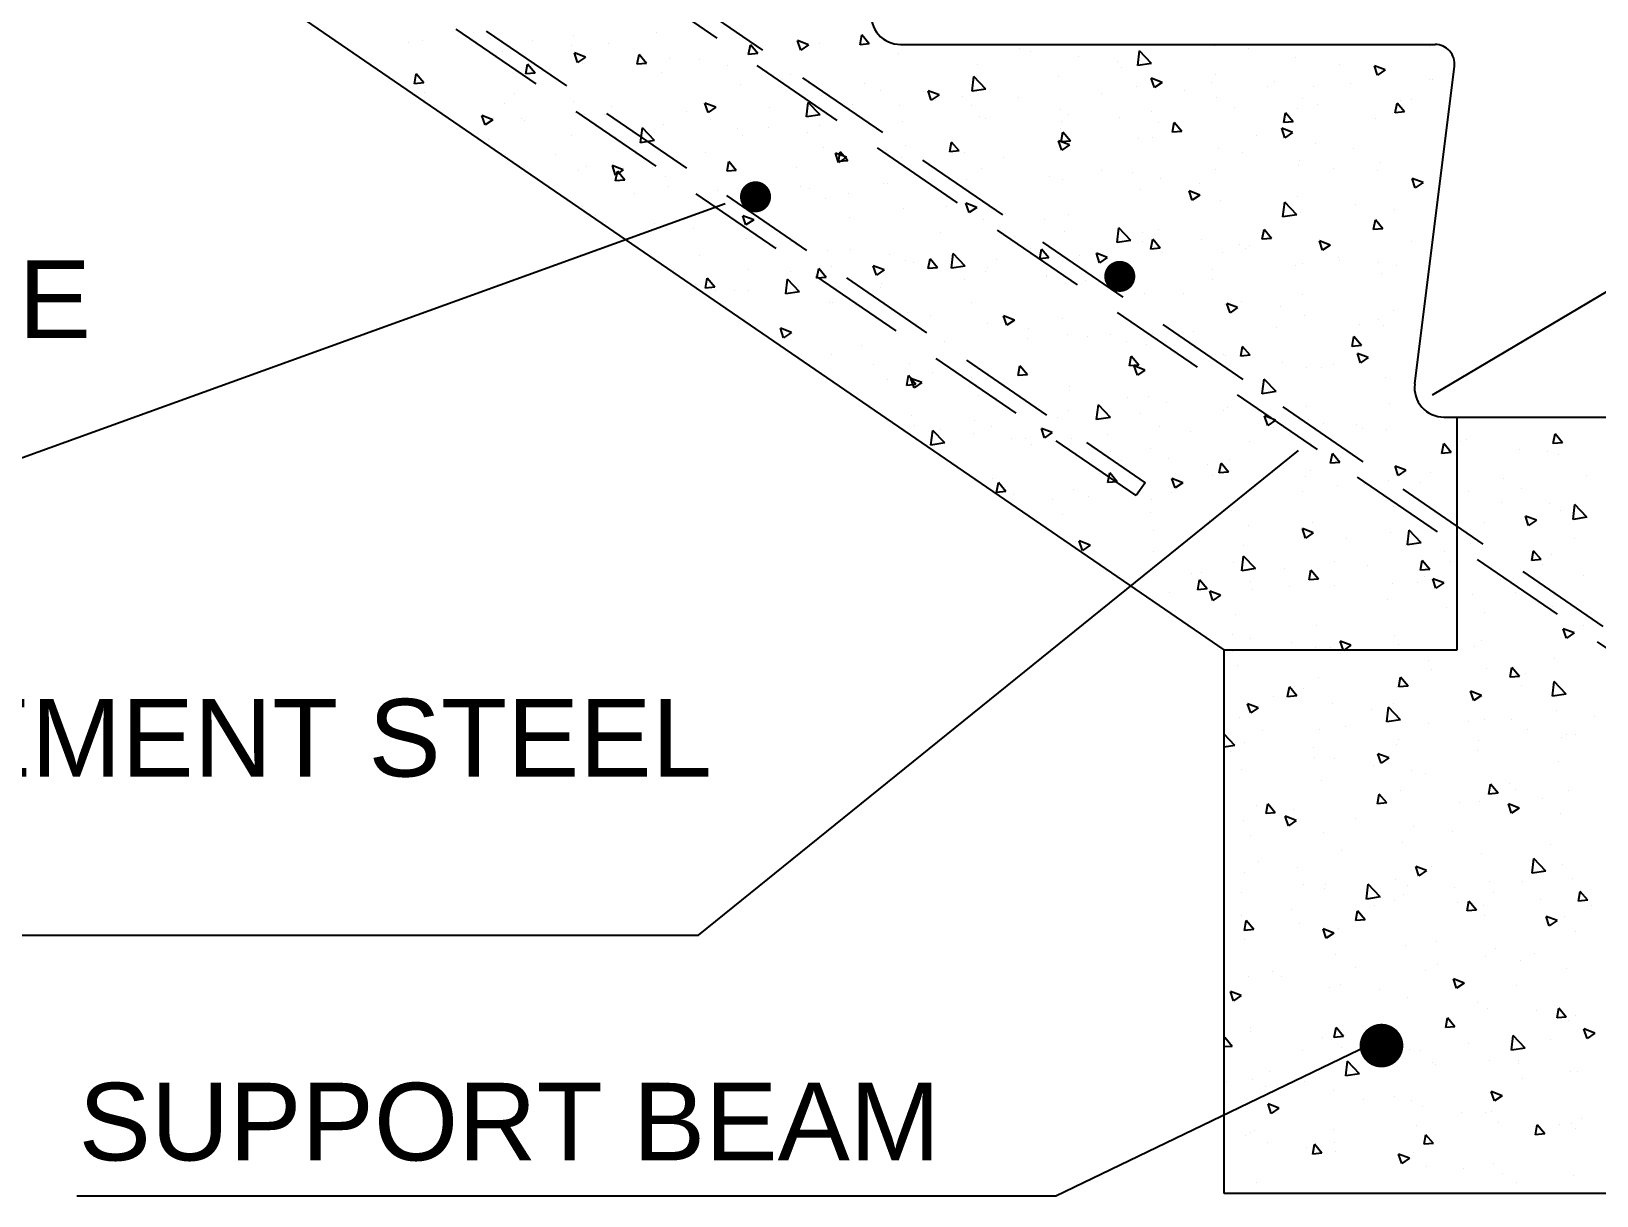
# Model space of a CAD drawing. Header units: millimetres. Extents: x 221 to 543, y -43 to 148.
# Drawn here: x 363.344 to 367.376, y 126.69 to 129.69 of the extents above; entities that cross this region are included whole.
import ezdxf

# ---------------------------------------------------------------- set-up
doc = ezdxf.new("R2010")
doc.units = ezdxf.units.MM
doc.linetypes.add('HIDDEN', pattern=[0.375, 0.25, -0.125])
for name, color, linetype in [('NOTAS', 7, 'Continuous'), ('SOMBRAS', 7, 'Continuous'), ('TRAZO', 7, 'Continuous')]:
    doc.layers.add(name, color=color, linetype=linetype)
doc.styles.add('HELV', font='HELVC-MS.SHX')

# ---------------------------------------------------------------- blocks, each defined once
blk = doc.blocks.new('*X18')
at = {"color": 0}
for p, q in [((-219.81, 161.8), (-219.33, 162.38)), ((-219.22, 161.75), (-219.33, 162.38)), ((-211.43, 162.55), (-211.43, 162.55)), ((-206.13, 162.57), (-206.13, 162.57)), ((-200.79, 162.34), (-200.79, 162.34)), ((-194.32, 162.55), (-194.32, 162.55)), ((-255.88, 161.64), (-255.88, 161.64)), ((-244.25, 161.5), (-244.25, 161.5)), ((-242.06, 161.69), (-242.06, 161.69)), ((-238, 160.54), (-237.22, 161.36)), ((-237.11, 160.41), (-237.22, 161.36)), ((-229.51, 161.52), (-229.51, 161.52)), ((-219.81, 161.8), (-219.22, 161.75)), ((-216.62, 161.8), (-216.62, 161.8)), ((-215.9, 161.75), (-215.2, 162.02)), ((-215.9, 161.75), (-215.41, 161.41)), ((-215.41, 161.41), (-215.2, 162.02)), ((-212.64, 161.18), (-212.16, 161.75)), ((-212.04, 161.12), (-212.16, 161.75)), ((-203.05, 161.81), (-203.05, 161.81)), ((-200.61, 161.72), (-200.61, 161.72)), ((-198.11, 162.05), (-198.11, 162.05)), ((-196.17, 161.32), (-196.17, 161.32)), ((-195.45, 162.12), (-195.45, 162.12)), ((-191.03, 162.02), (-191.03, 162.02)), ((-190.11, 161.89), (-190.11, 161.89)), ((-253.05, 160.13), (-252.35, 160.39)), ((-252.55, 159.79), (-252.35, 160.39)), ((-250.09, 160.5), (-250.09, 160.5)), ((-247.26, 160.94), (-247.26, 160.94)), ((-238, 160.54), (-237.11, 160.41)), ((-235.8, 160.69), (-235.8, 160.69)), ((-233.29, 161.02), (-233.29, 161.02)), ((-230.19, 161.31), (-230.19, 161.31)), ((-226.8, 160.46), (-226.8, 160.46)), ((-221.67, 161.16), (-221.67, 161.16)), ((-212.64, 161.18), (-212.04, 161.12)), ((-210.71, 160.39), (-210.71, 160.39)), ((-208.88, 160.81), (-208.88, 160.81)), ((-206.93, 160.89), (-206.93, 160.89)), ((-205.47, 160.55), (-204.99, 161.12)), ((-205.47, 160.55), (-204.87, 160.5)), ((-204.87, 160.5), (-204.99, 161.12)), ((-201.53, 160.95), (-200.83, 161.22)), ((-201.53, 160.95), (-201.03, 160.61)), ((-201.36, 160.57), (-201.36, 160.57)), ((-201.03, 160.61), (-200.83, 161.22)), ((-198.3, 159.92), (-197.81, 160.5)), ((-197.7, 159.87), (-197.81, 160.5)), ((-256.12, 159.49), (-256.12, 159.49)), ((-255.92, 159.5), (-255.92, 159.5)), ((-253.05, 160.13), (-252.55, 159.79)), ((-252.31, 160.3), (-252.31, 160.3)), ((-245.9, 159.36), (-245.9, 159.36)), ((-242.11, 159.86), (-242.11, 159.86)), ((-241.86, 159.3), (-241.86, 159.3)), ((-238.68, 159.32), (-237.98, 159.59)), ((-238.68, 159.32), (-238.18, 158.99)), ((-238.18, 158.99), (-237.98, 159.59)), ((-236.03, 160.3), (-236.03, 160.3)), ((-232, 159.71), (-232, 159.71)), ((-227.33, 158.89), (-226.55, 159.7)), ((-226.44, 158.75), (-226.55, 159.7)), ((-214.71, 159.81), (-214.71, 159.81)), ((-213.22, 160.06), (-213.22, 160.06)), ((-206.41, 159.93), (-206.41, 159.93)), ((-198.3, 159.92), (-197.7, 159.87)), ((-191.12, 159.29), (-190.64, 159.87)), ((-190.53, 159.24), (-190.64, 159.87)), ((-190.63, 159.44), (-190.63, 159.44)), ((-250.78, 159.26), (-250.78, 159.26)), ((-248.4, 159.03), (-248.4, 159.03)), ((-247.69, 158.3), (-247.69, 158.3)), ((-245.44, 159.04), (-245.44, 159.04)), ((-242.18, 158.37), (-242.18, 158.37)), ((-240.1, 158.81), (-240.1, 158.81)), ((-237.05, 159.07), (-237.05, 159.07)), ((-234.76, 158.59), (-234.76, 158.59)), ((-229.43, 158.36), (-229.43, 158.36)), ((-227.33, 158.89), (-226.44, 158.75)), ((-225.82, 158.4), (-225.82, 158.4)), ((-224.31, 158.52), (-223.61, 158.79)), ((-224.31, 158.52), (-223.81, 158.19)), ((-223.81, 158.19), (-223.61, 158.79)), ((-223.32, 158.73), (-223.32, 158.73)), ((-220.54, 158.81), (-220.54, 158.81)), ((-219.53, 159.23), (-219.53, 159.23)), ((-216.74, 158.48), (-216.74, 158.48)), ((-211.55, 159.22), (-211.55, 159.22)), ((-196.95, 158.61), (-196.95, 158.61)), ((-191.15, 158.69), (-191.15, 158.69)), ((-191.12, 159.29), (-190.53, 159.24)), ((-254.72, 158.2), (-254.72, 158.2)), ((-254.29, 157.42), (-253.81, 157.99)), ((-254.29, 157.42), (-253.69, 157.37)), ((-254.01, 158.14), (-254.01, 158.14)), ((-253.69, 157.37), (-253.81, 157.99)), ((-253.52, 157.3), (-253.52, 157.3)), ((-248.67, 157.92), (-248.67, 157.92)), ((-247.38, 157.62), (-247.38, 157.62)), ((-247.12, 156.79), (-246.63, 157.37)), ((-246.52, 156.74), (-246.63, 157.37)), ((-243.33, 157.69), (-243.33, 157.69)), ((-237.99, 157.47), (-237.99, 157.47)), ((-232.14, 157.57), (-232.14, 157.57)), ((-226.37, 157.81), (-226.37, 157.81)), ((-224.09, 158.13), (-224.09, 158.13)), ((-221.79, 157.83), (-221.79, 157.83)), ((-218.75, 157.91), (-218.75, 157.91)), ((-216.65, 157.23), (-215.88, 158.04)), ((-215.77, 157.1), (-215.88, 158.04)), ((-213.41, 157.68), (-213.41, 157.68)), ((-209.93, 157.72), (-209.23, 157.99)), ((-209.93, 157.72), (-209.44, 157.39)), ((-209.44, 157.39), (-209.23, 157.99)), ((-208.07, 157.46), (-208.07, 157.46)), ((-203.24, 157.78), (-203.24, 157.78)), ((-200.74, 158.11), (-200.74, 158.11)), ((-196.29, 157.99), (-196.29, 157.99)), ((-191.8, 157.85), (-191.8, 157.85)), ((-252.43, 156.98), (-252.43, 156.98)), ((-247.12, 156.79), (-246.52, 156.74)), ((-247.08, 156.1), (-246.38, 156.37)), ((-246.58, 155.76), (-246.38, 156.37)), ((-239.94, 156.17), (-239.46, 156.74)), ((-239.35, 156.11), (-239.46, 156.74)), ((-238.43, 156.74), (-238.43, 156.74)), ((-235.93, 157.07), (-235.93, 157.07)), ((-232.66, 157.24), (-232.66, 157.24)), ((-232.21, 156.8), (-232.21, 156.8)), ((-232.12, 156.38), (-232.12, 156.38)), ((-227.32, 157.02), (-227.32, 157.02)), ((-226.93, 157.13), (-226.93, 157.13)), ((-221.98, 156.79), (-221.98, 156.79)), ((-216.65, 157.23), (-215.77, 157.1)), ((-216.64, 156.57), (-216.64, 156.57)), ((-213.34, 156.45), (-213.34, 156.45)), ((-211.3, 156.34), (-211.3, 156.34)), ((-209.56, 156.95), (-209.56, 156.95)), ((-206.53, 156.6), (-206.53, 156.6)), ((-205.98, 155.58), (-205.2, 156.39)), ((-205.09, 155.44), (-205.2, 156.39)), ((-202.73, 157.23), (-202.73, 157.23)), ((-201.48, 157.24), (-201.48, 157.24)), ((-197.63, 156.84), (-197.63, 156.84)), ((-197.4, 157.01), (-197.4, 157.01)), ((-195.56, 156.92), (-194.86, 157.19)), ((-195.56, 156.92), (-195.07, 156.59)), ((-195.07, 156.59), (-194.86, 157.19)), ((-248.53, 155.41), (-248.53, 155.41)), ((-247.08, 156.1), (-246.58, 155.76)), ((-244.74, 155.91), (-244.74, 155.91)), ((-239.94, 156.17), (-239.35, 156.11)), ((-238.04, 155.8), (-238.04, 155.8)), ((-237.17, 155.74), (-237.17, 155.74)), ((-232.77, 155.54), (-232.29, 156.11)), ((-232.77, 155.54), (-232.17, 155.49)), ((-232.71, 155.3), (-232.01, 155.57)), ((-232.71, 155.3), (-232.21, 154.96)), ((-232.17, 155.49), (-232.29, 156.11)), ((-232.21, 154.96), (-232.01, 155.57)), ((-225.6, 154.91), (-225.12, 155.48)), ((-225, 154.86), (-225.12, 155.48)), ((-222.16, 155.29), (-222.16, 155.29)), ((-215.85, 156.12), (-215.85, 156.12)), ((-211.67, 155.9), (-211.67, 155.9)), ((-205.98, 155.58), (-205.09, 155.44)), ((-205.96, 156.11), (-205.96, 156.11)), ((-203.46, 155.84), (-203.46, 155.84)), ((-200.63, 155.89), (-200.63, 155.89)), ((-195.29, 155.66), (-195.29, 155.66)), ((-251.03, 155.09), (-251.03, 155.09)), ((-247.5, 154.29), (-247.5, 154.29)), ((-243.87, 154.8), (-243.87, 154.8)), ((-242.31, 155.04), (-242.31, 155.04)), ((-228.45, 154.46), (-228.45, 154.46)), ((-225.95, 154.79), (-225.95, 154.79)), ((-225.6, 154.91), (-225, 154.86)), ((-221.91, 154.51), (-221.91, 154.51)), ((-218.43, 154.28), (-217.94, 154.86)), ((-218.43, 154.28), (-217.83, 154.23)), ((-218.34, 154.5), (-217.64, 154.77)), ((-218.34, 154.5), (-217.84, 154.16)), ((-217.83, 154.23), (-217.94, 154.86)), ((-217.84, 154.16), (-217.64, 154.77)), ((-216.86, 155.15), (-216.86, 155.15)), ((-209.29, 154.84), (-209.29, 154.84)), ((-199.58, 154.66), (-199.58, 154.66)), ((-196.41, 154.66), (-196.41, 154.66)), ((-252.77, 154.18), (-252.77, 154.18)), ((-252.55, 153.65), (-252.55, 153.65)), ((-249.7, 153.8), (-249.7, 153.8)), ((-247.43, 153.95), (-247.43, 153.95)), ((-242.09, 153.73), (-242.09, 153.73)), ((-236.75, 153.5), (-236.75, 153.5)), ((-234.77, 153.63), (-234.77, 153.63)), ((-231.41, 153.28), (-231.41, 153.28)), ((-227.05, 153.8), (-227.05, 153.8)), ((-215.12, 153.84), (-215.12, 153.84)), ((-211.25, 153.66), (-210.77, 154.23)), ((-211.25, 153.66), (-210.66, 153.6)), ((-210.66, 153.6), (-210.77, 154.23)), ((-206.66, 153.27), (-206.66, 153.27)), ((-205.87, 153.84), (-205.87, 153.84)), ((-204.08, 153.03), (-203.6, 153.6)), ((-203.97, 153.7), (-203.26, 153.97)), ((-203.97, 153.7), (-203.47, 153.36)), ((-203.48, 152.98), (-203.6, 153.6)), ((-203.47, 153.36), (-203.27, 153.97)), ((-203.37, 154.16), (-203.37, 154.16)), ((-201.6, 153.91), (-201.6, 153.91)), ((-201.06, 153.65), (-201.06, 153.65)), ((-255.53, 152.8), (-255.53, 152.8)), ((-255.48, 152.87), (-254.78, 153.14)), ((-255.48, 152.87), (-254.98, 152.54)), ((-254.98, 152.54), (-254.78, 153.14)), ((-241.11, 152.07), (-240.41, 152.34)), ((-241.06, 152.8), (-241.06, 152.8)), ((-240.61, 151.74), (-240.41, 152.34)), ((-238.56, 153.13), (-238.56, 153.13)), ((-237.29, 152.41), (-237.29, 152.41)), ((-232.24, 153.05), (-232.24, 153.05)), ((-226.08, 153.05), (-226.08, 153.05)), ((-220.96, 152.84), (-220.96, 152.84)), ((-220.74, 152.83), (-220.74, 152.83)), ((-215.97, 152.51), (-215.97, 152.51)), ((-215.4, 152.6), (-215.4, 152.6)), ((-212.19, 153), (-212.19, 153)), ((-211.79, 152.57), (-211.79, 152.57)), ((-210.06, 152.37), (-210.06, 152.37)), ((-206.9, 152.65), (-206.9, 152.65)), ((-204.08, 153.03), (-203.48, 152.98)), ((-251.16, 151.47), (-251.16, 151.47)), ((-247.37, 151.97), (-247.37, 151.97)), ((-247.35, 150.8), (-246.57, 151.61)), ((-246.46, 150.66), (-246.57, 151.61)), ((-242.43, 151.71), (-242.43, 151.71)), ((-241.11, 152.07), (-240.61, 151.74)), ((-226.79, 151.84), (-226.79, 151.84)), ((-226.74, 151.27), (-226.04, 151.54)), ((-226.74, 151.27), (-226.24, 150.94)), ((-226.24, 150.94), (-226.04, 151.54)), ((-224.79, 151.34), (-224.79, 151.34)), ((-218.48, 152.18), (-218.48, 152.18)), ((-216.98, 151.82), (-216.98, 151.82)), ((-212.73, 151.65), (-212.73, 151.65)), ((-204.72, 152.15), (-204.72, 152.15)), ((-253.67, 151.14), (-253.67, 151.14)), ((-252.9, 149.9), (-252.42, 150.47)), ((-252.67, 150.32), (-252.67, 150.32)), ((-252.3, 149.85), (-252.42, 150.47)), ((-247.62, 150.96), (-247.62, 150.96)), ((-247.35, 150.8), (-246.46, 150.66)), ((-232.62, 150.84), (-232.62, 150.84)), ((-231.08, 150.52), (-231.08, 150.52)), ((-228.58, 150.85), (-228.58, 150.85)), ((-227.17, 150.47), (-227.17, 150.47)), ((-222.04, 151.18), (-222.04, 151.18)), ((-218.56, 150.64), (-218.56, 150.64)), ((-212.37, 150.47), (-211.67, 150.74)), ((-212.37, 150.47), (-211.87, 150.14)), ((-211.87, 150.14), (-211.67, 150.74)), ((-202.21, 150.72), (-202.21, 150.72)), ((-252.9, 149.9), (-252.3, 149.85)), ((-245.73, 149.27), (-245.25, 149.85)), ((-245.73, 149.27), (-245.13, 149.22)), ((-245.13, 149.22), (-245.25, 149.85)), ((-238.56, 148.64), (-238.07, 149.22)), ((-238.45, 149.84), (-238.45, 149.84)), ((-237.96, 148.59), (-238.07, 149.22)), ((-237.4, 149.68), (-237.4, 149.68)), ((-236.67, 149.15), (-235.89, 149.96)), ((-235.78, 149.01), (-235.89, 149.96)), ((-232.36, 149.72), (-232.36, 149.72)), ((-224.39, 149.64), (-224.39, 149.64)), ((-211.91, 149.24), (-211.91, 149.24)), ((-208.5, 149.89), (-208.5, 149.89)), ((-206.78, 149.94), (-206.78, 149.94)), ((-206, 150.22), (-206, 150.22)), ((-254.72, 149.07), (-254.72, 149.07)), ((-249.51, 148.85), (-248.81, 149.12)), ((-249.51, 148.85), (-249.01, 148.51)), ((-249.38, 148.84), (-249.38, 148.84)), ((-249.01, 148.51), (-248.81, 149.12)), ((-244.28, 148.84), (-244.28, 148.84)), ((-244.04, 148.62), (-244.04, 148.62)), ((-243.69, 148.86), (-243.69, 148.86)), ((-242.55, 148.38), (-242.55, 148.38)), ((-241.19, 149.19), (-241.19, 149.19)), ((-238.7, 148.39), (-238.7, 148.39)), ((-238.56, 148.64), (-237.96, 148.59)), ((-237.41, 149.08), (-237.41, 149.08)), ((-236.67, 149.15), (-235.78, 149.01)), ((-235.14, 148.05), (-234.44, 148.32)), ((-234.64, 147.71), (-234.44, 148.32)), ((-231.38, 148.02), (-230.9, 148.59)), ((-230.79, 147.96), (-230.9, 148.59)), ((-230.22, 148.64), (-230.22, 148.64)), ((-226, 147.49), (-225.22, 148.3)), ((-225.11, 147.35), (-225.22, 148.3)), ((-221.11, 148.23), (-221.11, 148.23)), ((-218.6, 148.56), (-218.6, 148.56)), ((-217.11, 148.49), (-217.11, 148.49)), ((-214.82, 149.06), (-214.82, 149.06)), ((-253.79, 147.53), (-253.79, 147.53)), ((-252.61, 147.73), (-252.61, 147.73)), ((-250.12, 147.83), (-250.12, 147.83)), ((-250.01, 148.03), (-250.01, 148.03)), ((-247.74, 147.63), (-247.74, 147.63)), ((-247.27, 147.5), (-247.27, 147.5)), ((-241.93, 147.27), (-241.93, 147.27)), ((-236.06, 147.64), (-236.06, 147.64)), ((-235.14, 148.05), (-234.64, 147.71)), ((-233.36, 148.17), (-233.36, 148.17)), ((-231.38, 148.02), (-230.79, 147.96)), ((-228.02, 147.94), (-228.02, 147.94)), ((-227.42, 147.4), (-227.42, 147.4)), ((-226, 147.49), (-225.11, 147.35)), ((-224.21, 147.39), (-223.73, 147.96)), ((-224.21, 147.39), (-223.61, 147.34)), ((-223.61, 147.34), (-223.73, 147.96)), ((-222.69, 147.72), (-222.69, 147.72)), ((-222.16, 147.85), (-222.16, 147.85)), ((-220.77, 147.25), (-220.07, 147.51)), ((-220.77, 147.25), (-220.27, 146.91)), ((-220.27, 146.91), (-220.07, 147.51)), ((-217.35, 147.49), (-217.35, 147.49)), ((-217.04, 146.76), (-216.56, 147.34)), ((-216.44, 146.71), (-216.56, 147.34)), ((-212.01, 147.26), (-212.01, 147.26)), ((-208.91, 148.15), (-208.91, 148.15)), ((-252.79, 146.99), (-252.79, 146.99)), ((-241.89, 146.64), (-241.89, 146.64)), ((-236.59, 147.05), (-236.59, 147.05)), ((-233.71, 146.57), (-233.71, 146.57)), ((-232.48, 146.39), (-232.48, 146.39)), ((-231.25, 146.82), (-231.25, 146.82)), ((-231.21, 146.9), (-231.21, 146.9)), ((-227.29, 147.14), (-227.29, 147.14)), ((-225.92, 146.6), (-225.92, 146.6)), ((-220.58, 146.37), (-220.58, 146.37)), ((-217.04, 146.76), (-216.44, 146.71)), ((-215.33, 145.84), (-214.55, 146.65)), ((-214.74, 147.14), (-214.74, 147.14)), ((-214.44, 145.7), (-214.55, 146.65)), ((-209.87, 146.13), (-209.38, 146.71)), ((-209.27, 146.08), (-209.38, 146.71)), ((-208.63, 146.28), (-208.63, 146.28)), ((-247.72, 145.64), (-247.72, 145.64)), ((-243.82, 145.24), (-243.82, 145.24)), ((-240.03, 145.74), (-240.03, 145.74)), ((-237.54, 145.75), (-237.54, 145.75)), ((-220.57, 146.14), (-220.57, 146.14)), ((-215.33, 145.84), (-214.44, 145.7)), ((-215.24, 146.15), (-215.24, 146.15)), ((-212.03, 145.91), (-212.03, 145.91)), ((-211.13, 145.95), (-211.13, 145.95)), ((-209.9, 145.92), (-209.9, 145.92)), ((-209.87, 146.13), (-209.27, 146.08)), ((-253.55, 144.64), (-253.55, 144.64)), ((-247.86, 144.3), (-247.86, 144.3)), ((-246.32, 144.91), (-246.32, 144.91)), ((-243.54, 144.82), (-242.84, 145.09)), ((-243.54, 144.82), (-243.05, 144.49)), ((-243.05, 144.49), (-242.84, 145.09)), ((-242.67, 145.05), (-242.67, 145.05)), ((-229.17, 144.02), (-228.47, 144.29)), ((-228.67, 143.69), (-228.47, 144.29)), ((-226.4, 145.14), (-226.4, 145.14)), ((-223.74, 144.29), (-223.74, 144.29)), ((-222.28, 144.52), (-222.28, 144.52)), ((-221.24, 144.62), (-221.24, 144.62)), ((-217.45, 145.12), (-217.45, 145.12)), ((-217.23, 145.16), (-217.23, 145.16)), ((-252.92, 143.66), (-252.92, 143.66)), ((-252.64, 144.08), (-252.64, 144.08)), ((-251.37, 143.76), (-251.37, 143.76)), ((-246.03, 143.53), (-246.03, 143.53)), ((-240.69, 143.31), (-240.69, 143.31)), ((-232.24, 144.14), (-232.24, 144.14)), ((-230.05, 143.46), (-230.05, 143.46)), ((-229.17, 144.02), (-228.67, 143.69)), ((-227.41, 143.82), (-227.41, 143.82)), ((-214.8, 143.22), (-214.1, 143.49)), ((-214.8, 143.22), (-214.3, 142.88)), ((-214.3, 142.88), (-214.1, 143.49)), ((-251.51, 142.38), (-251.03, 142.95)), ((-251.51, 142.38), (-250.92, 142.32)), ((-250.92, 142.32), (-251.03, 142.95)), ((-244.34, 141.75), (-243.86, 142.32)), ((-243.74, 141.7), (-243.86, 142.32)), ((-238.07, 143.14), (-238.07, 143.14)), ((-237.66, 142.43), (-237.66, 142.43)), ((-236.35, 142.63), (-236.35, 142.63)), ((-235.35, 143.08), (-235.35, 143.08)), ((-233.84, 142.96), (-233.84, 142.96)), ((-232.61, 143.07), (-232.61, 143.07)), ((-230.01, 142.86), (-230.01, 142.86)), ((-224.68, 142.63), (-224.68, 142.63)), ((-219.34, 142.41), (-219.34, 142.41)), ((-251.95, 141.6), (-251.25, 141.87)), ((-251.95, 141.6), (-251.45, 141.26)), ((-251.45, 141.26), (-251.25, 141.87)), ((-246.45, 141.3), (-246.45, 141.3)), ((-244.34, 141.75), (-243.74, 141.7)), ((-243.9, 142.14), (-243.9, 142.14)), ((-242.79, 141.72), (-242.79, 141.72)), ((-242.66, 141.8), (-242.66, 141.8)), ((-237.17, 141.12), (-236.69, 141.7)), ((-236.57, 141.07), (-236.69, 141.7)), ((-222.4, 141.19), (-222.4, 141.19)), ((-220.08, 141.17), (-220.08, 141.17)), ((-217.35, 141.83), (-217.35, 141.83)), ((-253.04, 140.33), (-253.04, 140.33)), ((-249.73, 141.14), (-249.73, 141.14)), ((-248.95, 140.97), (-248.95, 140.97)), ((-247.99, 140.97), (-247.99, 140.97)), ((-246.02, 139.41), (-245.24, 140.22)), ((-245.13, 139.27), (-245.24, 140.22)), ((-237.57, 140.8), (-236.87, 141.06)), ((-237.57, 140.8), (-237.08, 140.46)), ((-237.17, 141.12), (-236.57, 141.07)), ((-237.08, 140.46), (-236.87, 141.06)), ((-230, 140.49), (-229.51, 141.07)), ((-230, 140.49), (-229.4, 140.44)), ((-229.4, 140.44), (-229.51, 141.07)), ((-227.53, 140.49), (-227.53, 140.49)), ((-226.37, 140.34), (-226.37, 140.34)), ((-223.87, 140.67), (-223.87, 140.67)), ((-223.2, 139.99), (-222.5, 140.26)), ((-222.82, 139.87), (-222.34, 140.44)), ((-222.71, 139.66), (-222.5, 140.26)), ((-222.23, 139.81), (-222.34, 140.44)), ((-220.99, 140.18), (-220.99, 140.18)), ((-246.02, 139.41), (-245.13, 139.27)), ((-232.73, 139.74), (-232.73, 139.74)), ((-232.69, 139.51), (-232.69, 139.51)), ((-226.82, 139.18), (-226.82, 139.18)), ((-223.2, 139.99), (-222.71, 139.66)), ((-222.82, 139.87), (-222.23, 139.81)), ((-253.31, 138.65), (-253.31, 138.65)), ((-247.98, 138.42), (-247.98, 138.42)), ((-242.91, 138.39), (-242.91, 138.39)), ((-242.64, 138.2), (-242.64, 138.2)), ((-238.98, 138.68), (-238.98, 138.68)), ((-237.78, 139.1), (-237.78, 139.1)), ((-236.47, 139.01), (-236.47, 139.01)), ((-235.35, 137.75), (-234.57, 138.56)), ((-234.46, 137.61), (-234.57, 138.56)), ((-232.65, 138.18), (-232.65, 138.18)), ((-261.88, 137.76), (-261.88, 137.76)), ((-256.54, 137.53), (-256.54, 137.53)), ((-251.21, 137.31), (-251.21, 137.31)), ((-249.08, 137.35), (-249.08, 137.35)), ((-248.11, 137.64), (-248.11, 137.64)), ((-245.98, 137.57), (-245.28, 137.84)), ((-245.98, 137.57), (-245.48, 137.23)), ((-245.48, 137.23), (-245.28, 137.84)), ((-245.29, 137.85), (-245.29, 137.85)), ((-238.48, 137.17), (-238.48, 137.17)), ((-237.3, 137.97), (-237.3, 137.97)), ((-235.35, 137.75), (-234.46, 137.61)), ((-231.96, 137.75), (-231.96, 137.75)), ((-227.66, 137.16), (-227.66, 137.16)), ((-226.62, 137.52), (-226.62, 137.52)), ((-222.71, 137.23), (-222.71, 137.23)), ((-222.52, 137.86), (-222.52, 137.86)), ((-264.47, 136.11), (-263.99, 136.68)), ((-264.47, 136.11), (-263.87, 136.06)), ((-263.87, 136.06), (-263.99, 136.68)), ((-258.29, 136.3), (-258.29, 136.3)), ((-257.9, 136.19), (-257.9, 136.19)), ((-253.16, 137), (-253.16, 137)), ((-251.58, 137.02), (-251.58, 137.02)), ((-245.87, 137.08), (-245.87, 137.08)), ((-244.31, 136.17), (-244.31, 136.17)), ((-240.53, 136.86), (-240.53, 136.86)), ((-235.19, 136.63), (-235.19, 136.63)), ((-232.85, 136.41), (-232.85, 136.41)), ((-231.6, 136.77), (-230.9, 137.04)), ((-231.6, 136.77), (-231.11, 136.43)), ((-231.11, 136.43), (-230.9, 137.04)), ((-229.85, 136.41), (-229.85, 136.41)), ((-229, 136.4), (-229, 136.4)), ((-226.5, 136.73), (-226.5, 136.73)), ((-224.68, 136.1), (-223.9, 136.91)), ((-224.51, 136.18), (-224.51, 136.18)), ((-224.42, 136.98), (-224.42, 136.98)), ((-223.79, 135.96), (-223.9, 136.91)), ((-264.19, 135.36), (-264.19, 135.36)), ((-263.49, 135.55), (-263.49, 135.55)), ((-261.68, 135.69), (-261.68, 135.69)), ((-257.3, 135.48), (-256.82, 136.06)), ((-257.3, 135.48), (-256.7, 135.43)), ((-256.7, 135.43), (-256.82, 136.06)), ((-250.14, 135.17), (-250.14, 135.17)), ((-250.13, 134.85), (-249.64, 135.43)), ((-249.53, 134.8), (-249.64, 135.43)), ((-237.9, 135.77), (-237.9, 135.77)), ((-235.32, 135.57), (-235.32, 135.57)), ((-230.25, 135.98), (-230.25, 135.98)), ((-224.68, 136.1), (-223.79, 135.96)), ((-255.98, 134.17), (-255.98, 134.17)), ((-254.38, 134.34), (-253.68, 134.61)), ((-254.38, 134.34), (-253.88, 134.01)), ((-253.88, 134.01), (-253.68, 134.61)), ((-250.13, 134.85), (-249.53, 134.8)), ((-248.23, 134.31), (-248.23, 134.31)), ((-243.04, 135.06), (-243.04, 135.06)), ((-242.95, 134.23), (-242.47, 134.8)), ((-242.95, 134.23), (-242.36, 134.17)), ((-242.36, 134.17), (-242.47, 134.8)), ((-241.61, 134.74), (-241.61, 134.74)), ((-239.1, 135.07), (-239.1, 135.07)), ((-236.08, 134.98), (-236.08, 134.98)), ((-235.78, 133.6), (-235.3, 134.17)), ((-235.18, 133.55), (-235.3, 134.17)), ((-265.98, 134.02), (-265.98, 134.02)), ((-261.81, 133.17), (-261.81, 133.17)), ((-260.64, 133.79), (-260.64, 133.79)), ((-255.3, 133.57), (-255.3, 133.57)), ((-253.28, 133.67), (-253.28, 133.67)), ((-251.71, 133.41), (-251.71, 133.41)), ((-249.97, 133.34), (-249.97, 133.34)), ((-247.92, 133.91), (-247.92, 133.91)), ((-244.63, 133.12), (-244.63, 133.12)), ((-241.92, 133.98), (-241.92, 133.98)), ((-240.01, 133.54), (-239.31, 133.81)), ((-240.01, 133.54), (-239.51, 133.21)), ((-239.51, 133.21), (-239.31, 133.81)), ((-235.78, 133.6), (-235.18, 133.55)), ((-228.61, 132.97), (-228.13, 133.55)), ((-228.01, 132.92), (-228.13, 133.55)), ((-227.78, 133.83), (-227.78, 133.83)), ((-266.04, 131.32), (-265.26, 132.13)), ((-265.15, 131.18), (-265.26, 132.13)), ((-263.61, 132.22), (-263.61, 132.22)), ((-260.53, 132.25), (-260.53, 132.25)), ((-258.41, 132.97), (-258.41, 132.97)), ((-254.21, 133.08), (-254.21, 133.08)), ((-247.75, 132.98), (-247.75, 132.98)), ((-239.29, 132.89), (-239.29, 132.89)), ((-238.02, 132.44), (-238.02, 132.44)), ((-233.95, 132.67), (-233.95, 132.67)), ((-232.97, 133.08), (-232.97, 133.08)), ((-231.63, 132.46), (-231.63, 132.46)), ((-229.13, 132.78), (-229.13, 132.78)), ((-228.61, 132.97), (-228.01, 132.92)), ((-228.61, 132.44), (-228.61, 132.44)), ((-266.04, 131.32), (-265.15, 131.18)), ((-264.32, 131.75), (-264.32, 131.75)), ((-262.78, 131.12), (-262.08, 131.39)), ((-262.78, 131.12), (-262.28, 130.78)), ((-262.28, 130.78), (-262.08, 131.39)), ((-253.58, 131.98), (-253.58, 131.98)), ((-243.16, 131.73), (-243.16, 131.73)), ((-241.73, 131.13), (-241.73, 131.13)), ((-237.95, 131.62), (-237.95, 131.62)), ((-232.27, 131.48), (-232.27, 131.48)), ((-259.41, 130.97), (-259.41, 130.97)), ((-255.37, 129.66), (-254.59, 130.48)), ((-254.48, 129.53), (-254.59, 130.48)), ((-253.4, 130.34), (-253.4, 130.34)), ((-248.41, 130.32), (-247.71, 130.59)), ((-248.41, 130.32), (-247.91, 129.98)), ((-248.35, 130.98), (-248.35, 130.98)), ((-247.91, 129.98), (-247.71, 130.59)), ((-244.24, 130.8), (-244.24, 130.8)), ((-238.1, 130.48), (-238.1, 130.48)), ((-265.24, 129.97), (-265.24, 129.97)), ((-263.08, 128.59), (-262.6, 129.16)), ((-262.49, 128.54), (-262.6, 129.16)), ((-258.54, 129.64), (-258.54, 129.64)), ((-256.84, 129.14), (-256.84, 129.14)), ((-255.37, 129.66), (-254.48, 129.53)), ((-254.34, 129.47), (-254.34, 129.47)), ((-250.55, 129.96), (-250.55, 129.96)), ((-243.93, 129.48), (-243.93, 129.48)), ((-238.14, 129.11), (-238.14, 129.11)), ((-234.04, 129.52), (-233.34, 129.79)), ((-234.04, 129.52), (-233.54, 129.18)), ((-233.54, 129.18), (-233.34, 129.79)), ((-233.09, 129.75), (-233.09, 129.75)), ((-263.73, 128.89), (-263.73, 128.89)), ((-263.16, 128.3), (-263.16, 128.3)), ((-263.08, 128.59), (-262.49, 128.54)), ((-262.59, 128.68), (-262.59, 128.68)), ((-257.25, 128.46), (-257.25, 128.46)), ((-255.91, 127.96), (-255.43, 128.53)), ((-255.31, 127.91), (-255.43, 128.53)), ((-251.91, 128.23), (-251.91, 128.23)), ((-249.76, 128.48), (-249.76, 128.48)), ((-244.69, 128.01), (-243.92, 128.82)), ((-243.81, 127.87), (-243.92, 128.82)), ((-243.28, 128.41), (-243.28, 128.41)), ((-265.82, 127.57), (-265.82, 127.57)), ((-260.48, 127.34), (-260.48, 127.34)), ((-256.81, 127.09), (-256.11, 127.36)), ((-256.81, 127.09), (-256.31, 126.76)), ((-256.31, 126.76), (-256.11, 127.36)), ((-255.91, 127.96), (-255.31, 127.91)), ((-255.59, 127.47), (-255.59, 127.47)), ((-255.14, 127.11), (-255.14, 127.11)), ((-248.74, 127.33), (-248.26, 127.91)), ((-248.74, 127.33), (-248.14, 127.28)), ((-248.47, 127.66), (-248.47, 127.66)), ((-248.14, 127.28), (-248.26, 127.91)), ((-246.57, 128.01), (-246.57, 128.01)), ((-244.69, 128.01), (-243.8, 127.87)), ((-244.36, 127.18), (-244.36, 127.18)), ((-241.57, 126.71), (-241.08, 127.28)), ((-241.24, 127.78), (-241.24, 127.78)), ((-240.97, 126.65), (-241.08, 127.28)), ((-240.58, 127.68), (-240.58, 127.68)), ((-235.9, 127.56), (-235.9, 127.56)), ((-261.42, 126.47), (-261.42, 126.47)), ((-258.66, 126.31), (-258.66, 126.31)), ((-253.52, 127.02), (-253.52, 127.02)), ((-249.8, 126.89), (-249.8, 126.89)), ((-246.87, 126.85), (-246.87, 126.85)), ((-244.47, 126.66), (-244.47, 126.66)), ((-242.44, 126.29), (-241.74, 126.56)), ((-242.44, 126.29), (-241.94, 125.96)), ((-241.94, 125.96), (-241.74, 126.56)), ((-241.57, 126.71), (-240.97, 126.65)), ((-239.13, 126.44), (-239.13, 126.44)), ((-263.85, 125.56), (-263.85, 125.56)), ((-259.47, 125.19), (-259.47, 125.19)), ((-256.97, 125.52), (-256.97, 125.52)), ((-253.18, 126.02), (-253.18, 126.02)), ((-243.4, 125.08), (-243.4, 125.08)), ((-265.79, 124.36), (-265.79, 124.36)), ((-265.21, 123.87), (-264.51, 124.14)), ((-264.72, 123.53), (-264.51, 124.14)), ((-248.59, 124.33), (-248.59, 124.33)), ((-265.21, 123.87), (-264.72, 123.53)), ((-264.58, 123.6), (-264.58, 123.6)), ((-259.24, 123.37), (-259.24, 123.37)), ((-253.9, 123.15), (-253.9, 123.15)), ((-253.64, 123.69), (-253.64, 123.69)), ((-250.84, 123.07), (-250.14, 123.34)), ((-250.84, 123.07), (-250.35, 122.73)), ((-250.35, 122.73), (-250.14, 123.34)), ((-247, 123.24), (-247, 123.24)), ((-244.34, 123.51), (-244.34, 123.51)), ((-243.21, 123.74), (-243.21, 123.74)), ((-263.97, 122.23), (-263.97, 122.23)), ((-258.78, 122.98), (-258.78, 122.98)), ((-255.81, 122.08), (-255.81, 122.08)), ((-250.17, 122.51), (-250.17, 122.51)), ((-249.5, 122.91), (-249.5, 122.91)), ((-248.56, 122.92), (-248.56, 122.92)), ((-243.23, 122.7), (-243.23, 122.7)), ((-262.1, 121.25), (-262.1, 121.25)), ((-261.7, 121.07), (-261.21, 121.64)), ((-261.7, 121.07), (-261.1, 121.01)), ((-261.1, 121.01), (-261.21, 121.64)), ((-259.6, 121.58), (-259.6, 121.58)), ((-256.01, 121.51), (-256.01, 121.51)), ((-254.52, 120.44), (-254.04, 121.01)), ((-253.93, 120.39), (-254.04, 121.01)), ((-248.72, 121), (-248.72, 121)), ((-243.52, 121.75), (-243.52, 121.75)), ((-264.71, 119.92), (-263.93, 120.74)), ((-263.82, 119.79), (-263.93, 120.74)), ((-261.84, 120.51), (-261.84, 120.51)), ((-259.24, 119.84), (-258.54, 120.11)), ((-258.75, 119.51), (-258.54, 120.11)), ((-254.52, 120.44), (-253.93, 120.39)), ((-253.77, 120.36), (-253.77, 120.36)), ((-247.78, 120.31), (-247.78, 120.31)), ((-247.35, 119.81), (-246.87, 120.39)), ((-246.75, 119.76), (-246.87, 120.39)), ((-264.71, 119.92), (-263.82, 119.79)), ((-259.24, 119.84), (-258.75, 119.51)), ((-258.9, 119.65), (-258.9, 119.65)), ((-254.04, 118.27), (-253.26, 119.08)), ((-253.61, 119.31), (-253.61, 119.31)), ((-253.15, 118.13), (-253.26, 119.08)), ((-249.63, 119.29), (-249.63, 119.29)), ((-247.35, 119.81), (-246.75, 119.76)), ((-245.84, 119.79), (-245.84, 119.79)), ((-244.87, 119.04), (-244.17, 119.31)), ((-244.87, 119.04), (-244.38, 118.71)), ((-244.38, 118.71), (-244.17, 119.31)), ((-266.53, 118.49), (-266.53, 118.49)), ((-264.09, 118.9), (-264.09, 118.9)), ((-261.19, 118.26), (-261.19, 118.26)), ((-259.44, 118.31), (-259.44, 118.31)), ((-258.44, 118.13), (-258.44, 118.13)), ((-255.85, 118.04), (-255.85, 118.04)), ((-254.04, 118.27), (-253.15, 118.13)), ((-252.13, 118.96), (-252.13, 118.96)), ((-243.64, 118.42), (-243.64, 118.42)), ((-265.27, 117.31), (-265.27, 117.31)), ((-264.74, 117.3), (-264.74, 117.3)), ((-264.42, 117.15), (-264.42, 117.15)), ((-262.23, 117.63), (-262.23, 117.63)), ((-253.89, 117.03), (-253.89, 117.03)), ((-250.51, 117.81), (-250.51, 117.81)), ((-248.84, 117.67), (-248.84, 117.67)), ((-245.17, 117.59), (-245.17, 117.59)), ((-243.37, 116.61), (-242.68, 117.34)), ((-259.08, 116.92), (-259.08, 116.92)), ((-259.02, 116.32), (-259.02, 116.32)), ((-253.74, 116.7), (-253.74, 116.7)), ((-253.28, 115.82), (-252.58, 116.08)), ((-252.78, 115.48), (-252.58, 116.08)), ((-248.4, 116.47), (-248.4, 116.47)), ((-243.96, 116.81), (-243.96, 116.81)), ((-243.37, 116.61), (-242.68, 116.51)), ((-243.06, 116.24), (-243.06, 116.24)), ((-264.22, 115.57), (-264.22, 115.57)), ((-254.76, 115.02), (-254.76, 115.02)), ((-253.28, 115.82), (-252.78, 115.48)), ((-252.26, 115.35), (-252.26, 115.35)), ((-249.79, 115.81), (-249.79, 115.81)), ((-248.47, 115.85), (-248.47, 115.85)), ((-243.76, 115.09), (-243.76, 115.09)), ((-261.08, 114.19), (-261.08, 114.19)), ((-260.31, 113.54), (-259.83, 114.12)), ((-259.71, 113.49), (-259.83, 114.12)), ((-255.62, 114.81), (-255.62, 114.81)), ((-248.96, 114.34), (-248.96, 114.34)), ((-264.86, 113.69), (-264.86, 113.69)), ((-263.18, 113.18), (-263.18, 113.18)), ((-261.45, 113.81), (-261.45, 113.81)), ((-260.31, 113.54), (-259.71, 113.49)), ((-259.14, 113), (-259.14, 113)), ((-257.84, 112.96), (-257.84, 112.96)), ((-254.01, 113.7), (-254.01, 113.7)), ((-253.14, 112.92), (-252.65, 113.49)), ((-252.54, 112.86), (-252.65, 113.49)), ((-264.34, 112.25), (-264.34, 112.25)), ((-261.68, 112.59), (-260.98, 112.86)), ((-261.68, 112.59), (-261.18, 112.25)), ((-261.18, 112.25), (-260.98, 112.86)), ((-253.14, 112.92), (-252.54, 112.86)), ((-252.5, 112.73), (-252.5, 112.73)), ((-247.31, 111.79), (-246.61, 112.06)), ((-247.16, 112.5), (-247.16, 112.5)), ((-246.81, 111.45), (-246.61, 112.06)), ((-245.96, 112.29), (-245.48, 112.86)), ((-245.96, 112.29), (-245.37, 112.24)), ((-245.37, 112.24), (-245.48, 112.86)), ((-244.78, 112.73), (-244.78, 112.73)), ((-257.39, 111.07), (-257.39, 111.07)), ((-254.89, 111.4), (-254.89, 111.4)), ((-251.1, 111.9), (-251.1, 111.9)), ((-249.08, 111.01), (-249.08, 111.01)), ((-247.31, 111.79), (-246.81, 111.45)), ((-243.89, 111.76), (-243.89, 111.76)), ((-263.71, 110.24), (-263.71, 110.24)), ((-254.13, 110.37), (-254.13, 110.37)), ((-244.37, 110.85), (-244.37, 110.85)), ((-264.46, 108.92), (-264.46, 108.92)), ((-263.39, 108.53), (-262.61, 109.34)), ((-262.5, 108.39), (-262.61, 109.34)), ((-259.27, 109.67), (-259.27, 109.67)), ((-250.2, 109.85), (-250.2, 109.85)), ((-244.91, 109.12), (-244.91, 109.12)), ((-265.12, 108.07), (-265.12, 108.07)), ((-263.39, 108.53), (-262.5, 108.39)), ((-256.04, 108.85), (-256.04, 108.85)), ((-255.71, 108.56), (-255.01, 108.83)), ((-255.71, 108.56), (-255.21, 108.23)), ((-255.21, 108.23), (-255.01, 108.83)), ((-253.73, 107.96), (-253.73, 107.96)), ((-247.42, 108.79), (-247.42, 108.79)), ((-244.01, 108.43), (-244.01, 108.43)), ((-266.09, 106.65), (-265.61, 107.22)), ((-265.5, 106.6), (-265.61, 107.22)), ((-261.87, 107.84), (-261.87, 107.84)), ((-260.02, 107.13), (-260.02, 107.13)), ((-259.79, 107.85), (-259.79, 107.85)), ((-257.52, 107.46), (-257.52, 107.46)), ((-254.45, 107.62), (-254.45, 107.62)), ((-254.25, 107.04), (-254.25, 107.04)), ((-252.72, 106.87), (-251.94, 107.68)), ((-252.72, 106.87), (-251.83, 106.73)), ((-251.83, 106.73), (-251.94, 107.68)), ((-249.2, 107.68), (-249.2, 107.68)), ((-249.11, 107.39), (-249.11, 107.39)), ((-247.81, 107.65), (-247.81, 107.65)), ((-243.77, 107.17), (-243.77, 107.17)), ((-266.34, 106.3), (-266.34, 106.3)), ((-266.09, 106.65), (-265.5, 106.6)), ((-263.02, 106.73), (-263.02, 106.73)), ((-259.39, 106.34), (-259.39, 106.34)), ((-258.92, 106.02), (-258.44, 106.6)), ((-258.92, 106.02), (-258.32, 105.97)), ((-258.32, 105.97), (-258.44, 106.6)), ((-257.68, 106.5), (-257.68, 106.5)), ((-253.64, 106.65), (-253.64, 106.65)), ((-252.34, 106.28), (-252.34, 106.28)), ((-251.75, 105.39), (-251.27, 105.97)), ((-251.15, 105.34), (-251.27, 105.97)), ((-247, 106.05), (-247, 106.05)), ((-264.58, 105.59), (-264.58, 105.59)), ((-264.11, 105.34), (-263.41, 105.61)), ((-264.11, 105.34), (-263.61, 105)), ((-263.61, 105), (-263.41, 105.61)), ((-259.47, 105.65), (-259.47, 105.65)), ((-251.75, 105.39), (-251.15, 105.34)), ((-247.54, 105.18), (-247.54, 105.18)), ((-244.58, 104.77), (-244.09, 105.34)), ((-244.13, 105.1), (-244.13, 105.1)), ((-243.98, 104.71), (-244.09, 105.34)), ((-243.76, 105.67), (-243.76, 105.67)), ((-265.3, 104.65), (-265.3, 104.65)), ((-256.36, 104.01), (-256.36, 104.01)), ((-250.05, 104.85), (-250.05, 104.85)), ((-249.74, 104.54), (-249.04, 104.81)), ((-249.74, 104.54), (-249.24, 104.2)), ((-249.32, 104.35), (-249.32, 104.35)), ((-249.24, 104.2), (-249.04, 104.81)), ((-244.58, 104.77), (-243.98, 104.71)), ((-243.99, 104.15), (-243.99, 104.15)), ((-262.65, 103.19), (-262.65, 103.19)), ((-260.15, 103.52), (-260.15, 103.52)), ((-259.51, 103.01), (-259.51, 103.01)), ((-254.37, 103.71), (-254.37, 103.71)), ((-249.82, 103.15), (-249.82, 103.15)), ((-264.7, 102.26), (-264.7, 102.26)), ((-261.78, 102.76), (-261.78, 102.76)), ((-256.44, 102.54), (-256.44, 102.54)), ((-255.65, 102.15), (-255.65, 102.15)), ((-251.1, 102.31), (-251.1, 102.31)), ((-245.76, 102.09), (-245.76, 102.09)), ((-261.48, 101.15), (-261.48, 101.15)), ((-258.14, 101.31), (-257.44, 101.58)), ((-258.14, 101.31), (-257.64, 100.98)), ((-257.64, 100.98), (-257.44, 101.58)), ((-252.68, 100.9), (-252.68, 100.9)), ((-250.17, 101.23), (-250.17, 101.23)), ((-249.45, 101.02), (-249.45, 101.02)), ((-246.39, 101.73), (-246.39, 101.73)), ((-244.25, 101.77), (-244.25, 101.77)), ((-258.99, 100.07), (-258.99, 100.07)), ((-254.5, 100.38), (-254.5, 100.38)), ((-243.77, 100.51), (-243.07, 100.78)), ((-243.77, 100.51), (-243.27, 100.18)), ((-243.27, 100.18), (-243.07, 100.78)), ((-265.28, 99.24), (-265.28, 99.24)), ((-264.82, 98.93), (-264.82, 98.93)), ((-264.71, 99.13), (-264.22, 99.7)), ((-264.71, 99.13), (-264.11, 99.08)), ((-264.11, 99.08), (-264.22, 99.7)), ((-262.78, 99.57), (-262.78, 99.57)), ((-259.63, 99.68), (-259.63, 99.68)), ((-257.53, 98.5), (-257.05, 99.07)), ((-256.94, 98.45), (-257.05, 99.07)), ((-266.54, 98.09), (-265.84, 98.36)), ((-266.54, 98.09), (-266.05, 97.75)), ((-266.05, 97.75), (-265.84, 98.36)), ((-262.06, 97.13), (-261.28, 97.94)), ((-261.17, 96.99), (-261.28, 97.94)), ((-257.53, 98.5), (-256.94, 98.45)), ((-250.36, 97.87), (-249.88, 98.45)), ((-250.36, 97.87), (-249.76, 97.82)), ((-249.76, 97.82), (-249.88, 98.45)), ((-244.4, 98.18), (-244.4, 98.18)), ((-244.37, 98.44), (-244.37, 98.44)), ((-243.19, 97.24), (-242.71, 97.82)), ((-242.68, 97.65), (-242.71, 97.82)), ((-242.7, 98.62), (-242.7, 98.62)), ((-263.72, 97.65), (-263.72, 97.65)), ((-262.06, 97.13), (-261.17, 96.99)), ((-258.38, 97.43), (-258.38, 97.43)), ((-255.31, 96.96), (-255.31, 96.96)), ((-254.62, 97.05), (-254.62, 97.05)), ((-253.05, 97.2), (-253.05, 97.2)), ((-252.8, 97.29), (-252.8, 97.29)), ((-252.17, 97.29), (-251.47, 97.56)), ((-252.17, 97.29), (-251.68, 96.95)), ((-251.68, 96.95), (-251.47, 97.56)), ((-250.23, 97.18), (-250.23, 97.18)), ((-249.57, 97.7), (-249.57, 97.7)), ((-249.02, 97.79), (-249.02, 97.79)), ((-247.71, 96.98), (-247.71, 96.98)), ((-243.19, 97.24), (-242.68, 97.2)), ((-261.62, 96.13), (-261.62, 96.13)), ((-261.61, 96.31), (-261.61, 96.31)), ((-259.75, 96.35), (-259.75, 96.35)), ((-256.28, 96.08), (-256.28, 96.08)), ((-256.06, 96.18), (-256.06, 96.18)), ((-251.39, 95.48), (-250.61, 96.29)), ((-250.94, 95.86), (-250.94, 95.86)), ((-250.5, 95.34), (-250.61, 96.29)), ((-265.41, 95.63), (-265.41, 95.63)), ((-264.95, 95.6), (-264.95, 95.6)), ((-261.9, 95.18), (-261.9, 95.18)), ((-251.39, 95.48), (-250.5, 95.34)), ((-247.84, 94.99), (-247.84, 94.99)), ((-245.6, 95.63), (-245.6, 95.63)), ((-244.49, 95.12), (-244.49, 95.12)), ((-242.83, 95), (-242.83, 95)), ((-260.58, 94.06), (-259.87, 94.33)), ((-260.58, 94.06), (-260.08, 93.73)), ((-260.08, 93.73), (-259.88, 94.33)), ((-253.67, 93.99), (-253.67, 93.99)), ((-251.65, 93.84), (-251.65, 93.84)), ((-249.69, 94.37), (-249.69, 94.37)), ((-245.33, 94.67), (-245.33, 94.67)), ((-259.87, 93.02), (-259.87, 93.02)), ((-259.5, 92.99), (-259.5, 92.99)), ((-257.94, 93.01), (-257.94, 93.01)), ((-255.43, 93.34), (-255.43, 93.34)), ((-254.74, 93.73), (-254.74, 93.73)), ((-246.2, 93.26), (-245.5, 93.53)), ((-246.2, 93.26), (-245.71, 92.92)), ((-245.71, 92.92), (-245.5, 93.53)), ((-265.71, 92.57), (-265.71, 92.57)), ((-265.33, 91.98), (-265.33, 91.98)), ((-265.07, 92.27), (-265.07, 92.27)), ((-264.25, 92.18), (-264.25, 92.18)), ((-263.32, 91.61), (-262.84, 92.18)), ((-262.72, 91.55), (-262.84, 92.18)), ((-260.37, 92.34), (-260.37, 92.34)), ((-255.04, 92.12), (-255.04, 92.12)), ((-249.7, 91.89), (-249.7, 91.89)), ((-244.62, 91.79), (-244.62, 91.79)), ((-263.32, 91.61), (-262.72, 91.55)), ((-256.15, 90.98), (-255.66, 91.55)), ((-256.15, 90.98), (-255.55, 90.93)), ((-255.55, 90.93), (-255.66, 91.55)), ((-249.81, 91.04), (-249.81, 91.04)), ((-248.97, 90.35), (-248.49, 90.93)), ((-248.38, 90.3), (-248.49, 90.92)), ((-245.46, 91.06), (-245.46, 91.06)), ((-244.36, 91.67), (-244.36, 91.67)), ((-244.02, 91.49), (-244.02, 91.49)), ((-254.86, 90.4), (-254.86, 90.4)), ((-254.61, 90.03), (-253.91, 90.3)), ((-254.61, 90.03), (-254.11, 89.7)), ((-254.28, 89.9), (-254.28, 89.9)), ((-254.11, 89.7), (-253.91, 90.3)), ((-249.85, 90.49), (-249.85, 90.49)), ((-248.97, 90.35), (-248.38, 90.3)), ((-247.96, 90.73), (-247.96, 90.73)), ((-265.19, 88.94), (-265.19, 88.94)), ((-260.57, 89.07), (-260.57, 89.07)), ((-260, 89.69), (-260, 89.69)), ((-258.07, 89.4), (-258.07, 89.4)), ((-255.68, 89.49), (-255.68, 89.49)), ((-261.51, 88.48), (-261.51, 88.48)), ((-244.74, 88.46), (-244.74, 88.46))]:
    blk.add_line(p, q, dxfattribs=at)

msp = doc.modelspace()

# ---------------------------------------------------------------- linework, layer by layer
at = {"layer": 'NOTAS'}
for points in [[(359.1321, 128.474), (362.9949, 128.474), (365.1308, 129.246)], [(369.2351, 129.1176), (367.5682, 129.1176), (366.953, 128.7525)], [(361.5861, 127.3613), (365.0627, 127.3613), (366.6078, 128.6102)], [(363.4605, 126.6901), (365.9827, 126.6901), (366.8578, 127.1115)]]:
    msp.add_lwpolyline(points, dxfattribs=at)
at = {"layer": 'NOTAS', "const_width": 0.0563}
msp.add_lwpolyline([(366.8501, 127.0768, -1), (366.7939, 127.0768, -1)], format="xyb", close=True, dxfattribs=at)
at = {"layer": 'TRAZO'}
for p, q in [((366.4169, 128.096), (362.9272, 130.4889)), ((365.583, 129.656), (366.9602, 129.656)), ((366.9075, 128.7814), (367.0098, 129.5998)), ((366.983, 128.696), (368.8169, 128.696)), ((367.0169, 128.096), (367.0169, 128.696)), ((366.4169, 126.696), (366.4169, 128.096)), ((366.4169, 128.096), (367.0169, 128.096)), ((367.6169, 126.696), (366.4169, 126.696))]:
    msp.add_line(p, q, dxfattribs=at)
at = {"layer": 'TRAZO', "linetype": 'HIDDEN'}
for points in [[(368.8169, 127.976), (367.585, 127.976), (363.7615, 130.5978), (363.7842, 130.6308), (367.5974, 128.016), (368.8169, 128.016)], [(363.2787, 130.5389), (366.2129, 128.5269), (366.1903, 128.4939), (363.267, 130.4984)]]:
    msp.add_lwpolyline(points, dxfattribs=at)
at = {"layer": 'TRAZO', "const_width": 0.04}
for points in [[(365.2293, 129.2635, -1), (365.1893, 129.2635, -1)], [(366.1678, 129.0585, -1), (366.1278, 129.0585, -1)]]:
    msp.add_lwpolyline(points, format="xyb", close=True, dxfattribs=at)
at = {"layer": 'TRAZO'}
for centre, radius, start, end in [((365.583, 129.732), 0.076, 172.875, 270), ((366.9602, 129.606), 0.05, 352.875, 90), ((366.983, 128.772), 0.076, 172.875, 270)]:
    msp.add_arc(centre, radius, start, end, dxfattribs=at)

# ---------------------------------------------------------------- block references
at = {"layer": 'SOMBRAS', "xscale": -0.03999999999996362, "yscale": 0.04000000000002046, "zscale": 0.04000000000000001}
msp.add_blockref('*X18', (356.7098, 123.1853), dxfattribs=at)

# ---------------------------------------------------------------- texts
at = {"layer": 'NOTAS', "style": 'HELV'}
for s, p in [('THEY PENETRATE WITHIN THE', (359.2908, 128.8995)), ('REINFORCEMENT STEEL', (361.6978, 127.77)), ('SUPPORT BEAM', (363.4654, 126.781))]:
    msp.add_text(s, height=0.2, dxfattribs=at).set_placement(p)

doc.saveas('drawing.dxf')
